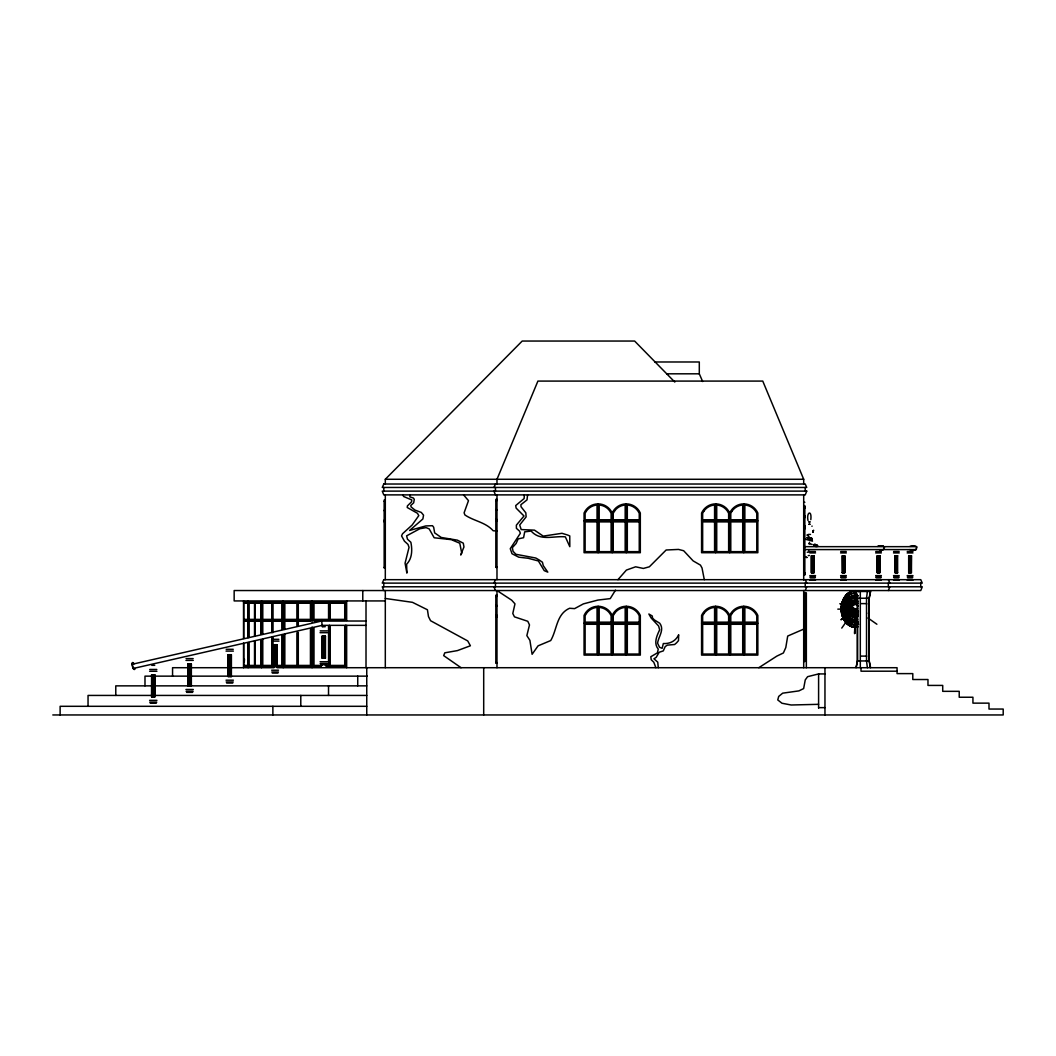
<?xml version="1.0" encoding="UTF-8"?>
<svg xmlns="http://www.w3.org/2000/svg" width="1056" height="1056" viewBox="0 0 1056 1056"><rect width="100%" height="100%" fill="white"/><g stroke="black" fill="none" stroke-linecap="round" stroke-linejoin="round"><path stroke-width="1.5" d="M814.44 546.176L814.427 545.965A1.65 1.043 0 0 1 814.427 545.543L814.466 545.622A1.927 1.214 0 0 0 814.44 546.176A1.967 1.241 0 0 1 815.245 546.348M813.688 544.738L813.74 544.79A1.927 1.412 0 0 0 813.701 545.424A1.967 1.439 0 0 1 814.506 545.622A2.402 1.505 0 0 1 815.074 545.543A1.399 0.884 0 0 0 815.72 545.266L816.908 545.081M813.688 544.751A1.65 1.201 0 0 0 813.701 545.239L813.701 545.424M854.713 633.521L855.043 608.837L857.657 608.824M857.71 603.359A6.455 4.937 -90 0 0 850.978 605.788C845.354 613.84 863.808 621.839 855.373 608.903L840.972 619.766L855.268 608.982L854.608 633.521L855.122 620.308M855.122 620.057L855.149 617.786M855.162 617.536L855.188 615.674M855.188 615.424L855.202 613.866M855.215 613.642L855.294 608.837L839.916 603.662L855.268 608.982L841.764 628.082M810.823 519.631C812.024 509.48 806.216 511.988 807.998 520.529M658.284 667.709L657.756 662.165L653.941 658.772L656.146 657.4L659.182 652.265L663.287 650.905L665.174 646.628L667.3 645.137L674.626 644.503L676.553 642.84L678.48 640.649L678.691 634.748C675.774 641.045 669.953 643.936 663.34 643.54L662.138 648.318L659.538 647.249L657.584 643.236C658.35 636.689 664.778 629.851 659.723 623.238L654.284 619.872L652.516 618.011L652.278 616.004L648.859 614.011L651.169 618.024L658.601 626.01L659.657 629.825C656.872 635.712 653.36 643.236 658.244 649.11L657.4 652.859L650.826 656.726L651.209 659.762L653.796 662.231L655.882 667.709M812.051 526.046L811.958 526.337M524.317 494.881L524.132 498.538L515.698 505.573L516.133 508.108L524 516.001L516.371 525.149L516.41 528.33L519.526 531.115L520.357 533.267L510.259 548.671L512.002 553.714L518.747 557.185L528.145 558.268L538.388 560.96L544.223 570.636L547.8 572.141L543.286 565.646L542.428 562.228L539.22 560.01L535.801 558.03L515.922 554.281L513.084 551.364L512.332 547.655L516.107 543.51L518.14 538.903L523.578 537.702L524.7 531.841L531.155 531.049C540.329 541.517 553.885 535.63 565.343 536.857L569.804 546.691L569.765 535.933L567.626 535.036L561.977 533.306L543.233 536.118L534.494 530.152L521.189 529.571L519.71 524.977L526.112 516.899L525.835 512.86L521.044 506.774L520.885 504.715L527.01 499.91L527.591 494.881M244.279 661.927L244.464 659.129M860.31 667.709L860.31 591.479M858.792 591.307A18.256 13.966 -90 0 0 843.124 599.953C840.22 607.094 840.88 615.688 845.46 621.984M858.515 624.347L854.951 624.848A14.916 11.418 -90 0 1 847.031 620.638C842.675 615.239 842.107 607.438 844.668 601.102A15.932 12.197 -90 0 1 855.188 593.036M846.859 606.118C845.17 612.546 849.908 622.195 857.578 619.938M848.734 606.751L849.446 613.444M851.638 607.741C850.291 611.384 855.043 616.282 857.947 612.427M812.869 532.237L813.569 530.218L812.882 532.237M867.372 591.479L866.527 598.237L866.527 660.95L867.372 667.709M809.477 542.269L809.226 543.748M870.54 591.479L869.101 598.237L869.101 660.95L870.54 667.709L869.246 660.95L869.246 598.237L870.54 591.479L856.086 591.479L857.38 598.237L857.38 660.95L856.086 667.709L857.525 660.95L857.525 598.237L856.086 591.479M858.277 616.176L855.07 608.837M813.041 531.881C813.49 530.27 813.16 531.577 813.292 531.128M841.883 604.415L843.242 600.046A18.084 13.834 -90 0 1 858.766 591.479M843.599 605.009L844.787 601.194M845.302 605.576L846.305 602.316A13.477 10.309 -90 0 1 857.868 595.94M815.14 545.952L814.981 545.846A4.831 3.538 0 0 1 814.48 545.424L814.453 545.464A2.231 1.399 0 0 1 815.1 545.371L816.961 545.53M813.701 544.711L813.714 544.658A2.231 1.624 0 0 1 814.361 544.553L815.126 544.262M805.226 590.542L806.744 586.78M888.32 590.542L889.838 586.78M909.731 549.582L910.8 550.031A14.48 10.243 -90 0 0 915.354 550.018L916.925 547.655L915.618 546.15A15.589 11.022 -90 0 0 911.156 545.978L909.929 546.388M493.931 487.463L495.449 484.018M493.931 583.123L495.449 579.678M615.49 590.146L610.249 598.62L597.947 600.059L583.387 603.887L574.596 608.626L569.606 608.269C556.327 614.077 557.119 629.64 550.717 640.556L538.085 645.836L532.105 654.284L529.901 640.345L526.852 635.606L529.492 624.941L527.802 621.298L514.457 616.849L512.794 613.483L514.972 603.834L511.685 600.191L496.98 590.542L496.98 667.709M815.324 545.464L817.502 546.176L816.13 545.78A1.769 1.122 0 0 0 815.549 545.662A5.518 4.026 0 0 1 815.153 545.464L815.008 545.543M816.644 546.44L817.555 546.401M816.024 546.242L817.634 545.873M617.945 579.678L626.419 570.068L635.633 566.808L643.355 568.445L649.361 566.795L666.138 550.004L678.533 549.424L683.668 550.744L693.145 560.894L700.445 565.118L702.029 567.996L704.299 579.678M857.815 612.269C854.396 616.348 850.106 610.144 852.007 606.553A4.897 3.749 -90 0 1 857.908 605.484M857.868 614.46L855.307 615.437L851.796 613.576M385.308 484.018L385.308 479.279L522.205 341.048L634.63 341.048L674.797 382.061M816.71 545.002L815.43 544.975A1.769 1.294 0 0 0 814.823 544.83L814.836 544.698M815.575 545.2L816.75 545.49M758.802 667.709L776.846 656.119L783.38 652.978L785.796 647.566L787.71 636.042L803.695 629.125M815.826 545.16L815.549 545.662A6.125 4.475 0 0 0 816.143 545.86L817.502 545.741M816.354 546.058L817.674 546.229M814.981 544.368L815.008 544.355A1.399 1.016 0 0 1 814.334 544.685A2.402 1.756 0 0 0 813.74 544.79L813.714 544.988M877.496 546.388L878.724 545.965A15.589 11.022 -90 0 1 883.186 546.15L884.492 547.655L882.908 550.031A14.48 10.243 -90 0 1 880.057 550.361M824.96 673.926L818.598 673.926L807.602 676.685L805.253 679.919L803.642 688.578L798.904 690.888L782.681 693.172L778.708 696.419L777.757 699.917L781.968 703.243L791.168 704.999L818.598 704.326M134.904 668.936A10.903 1.874 77.1 0 1 133.333 668.461A5.702 0.977 77.1 0 1 132.29 664.25L321.658 621.02L366.01 621.02M133.333 668.461L322.186 625.35L366.01 625.35M808.262 555.628L809.345 555.416M857.023 617.258L853.618 617.285L850.661 615.094M857.063 617.496C850.027 619.357 847.242 609.866 849.394 604.613A8.831 6.758 -90 0 1 856.97 600.428M857.525 619.687C848.694 621.971 844.721 610.078 847.717 603.359A11.365 8.699 -90 0 1 857.459 597.973M858.013 621.971L852.667 622.024M858.053 622.156C853.116 623.977 848.324 620.136 846.384 615.793M858.475 624.175L854.951 624.677A14.758 11.286 -90 0 1 847.123 620.519L844.866 616.955L843.216 609.088M857.749 626.63L854.911 626.987A16.949 12.962 -90 0 1 845.922 622.208M857.776 626.802L854.911 627.158A17.107 13.094 -90 0 1 845.83 622.34L843.348 618.13L841.434 609.101M817.37 545.767L816.156 545.728L817.278 545.622M816.552 544.83L815.338 544.843M857.71 608.956L837.817 609.14M654.799 361.984L699.296 361.984L699.296 373.811L702.662 381.533M666.732 373.811L699.296 373.811M385.308 479.279L803.695 479.279L803.695 484.018M496.98 499.382L495.832 499.382L495.832 567.402L496.98 567.402M385.308 500.029L384.16 500.029L384.16 568.036L385.308 568.036M495.832 500.623L496.98 500.623M384.16 501.27L385.308 501.27M803.695 502.313L804.844 502.313M803.695 505.6L804.844 505.6L804.844 575.045L803.695 575.045M803.695 506.84L804.844 506.84M803.695 507.025L804.844 507.025M803.695 508.266L804.844 508.266M495.832 509.626L496.98 509.626M495.832 510.074L496.98 510.074M384.16 510.272L385.308 510.272M384.16 510.721L385.308 510.721M803.695 515.843L804.844 515.843M803.695 516.292L804.844 516.292M803.695 517.268L804.844 517.268M803.695 517.717L804.844 517.717M495.832 519.46L496.98 519.46M384.16 520.106L385.308 520.106M495.832 520.621L496.98 520.621M584.06 520.832L640.319 520.832M701.58 520.832L757.838 520.832M384.16 521.255L385.308 521.255M808.949 521.783L810.031 521.783M808.988 522.126L809.846 522.126M803.695 525.677L804.844 525.677M803.695 526.825L804.844 526.825M803.695 527.102L804.844 527.102M803.695 527.472L804.844 527.512M803.695 528.251L804.844 528.251M803.695 528.937L804.844 528.937M808.289 534.428L810.48 534.428M808.078 538.85L811.721 538.85L807.206 537.636M803.695 546.665L916.806 546.665M803.695 549.582L916.41 549.582M809.926 551.522L815.43 551.522M840.708 551.522L846.226 551.522M875.754 551.522L881.272 551.522M893.614 551.522L899.131 551.522M907.262 551.522L912.872 551.522M809.82 552.922L815.536 552.922M840.602 552.922L846.331 552.922M875.648 552.922L881.377 552.922M893.508 552.922L899.237 552.922M907.157 552.922L912.978 552.922M897.719 555.746L895.026 555.746L895.026 572.748L897.719 572.774M495.832 566.755L496.98 566.729M384.16 567.362L385.308 567.362M803.695 572.933L804.844 572.933M842.12 572.748L844.813 572.748L844.813 555.773L842.12 555.746L842.305 572.748M803.695 572.972L804.844 572.972M803.695 573.606L804.844 573.606M803.695 574.398L804.844 574.398M809.82 575.612L815.536 575.612M840.602 575.612L846.331 575.612M875.648 575.612L881.377 575.612M893.508 575.612L899.237 575.612M907.157 575.612L912.978 575.612M809.926 577.012L815.43 577.012M840.708 577.012L846.226 577.012M875.754 577.012L881.272 577.012M893.614 577.012L899.131 577.012M907.262 577.012L912.872 577.012M810.322 577.856L815.034 577.856M841.117 577.856L845.816 577.856M876.163 577.856L880.862 577.856M894.023 577.856L898.735 577.856M907.658 577.856L912.463 577.856M809.846 580.246L815.496 580.246M840.642 580.246L846.292 580.246M875.688 580.246L881.338 580.246M893.548 580.246L899.197 580.246M907.196 580.246L912.938 580.246M803.695 592.799L806.348 592.799L806.348 667.709M803.695 593.525L804.844 593.525L804.844 661.531L803.695 661.531M803.695 594.766L804.844 594.766M496.98 595.188L495.832 595.188L495.832 663.208L496.98 663.208M803.695 595.492L806.348 595.492M495.832 596.442L496.98 596.442M869.246 598.237L857.38 598.237A11.114 8.501 -90 0 0 847.889 603.491M385.308 600.93L234.155 600.93L234.155 590.542L920.753 590.542L922.284 586.78L382.259 586.78L383.79 590.542M243.566 602.29L247.962 602.29L247.856 637.613M243.817 603.227L247.856 603.227M803.695 603.451L806.348 603.451M860.812 603.61L866.527 603.61M868.441 603.61L869.246 603.61M803.695 603.768L804.844 603.768M803.695 604.217L804.844 604.217M495.832 605.444L496.98 605.444M495.832 605.893L496.98 605.893M803.695 613.602L804.844 613.602M803.695 614.011L806.348 614.011M803.695 614.75L804.844 614.75M495.832 615.265L496.98 615.265M495.832 616.427L496.98 616.427M495.832 617.1L496.98 617.06M243.817 619.384L247.856 619.384M243.712 620.321L247.962 620.321M248.556 620.321L261.109 620.321M262.271 620.321L282.52 620.321M284.17 620.321L311.111 620.321L311.111 602.29L284.17 602.29L284.17 628.544M243.817 621.258L247.856 621.258M310.451 621.258L298.294 621.258L298.294 626.168M313.988 621.258L318.846 621.258M584.06 623.225L640.319 623.225M701.58 623.225L757.838 623.225M876.889 624.241L867.979 618.011M322.252 626.723L325.208 626.723M320.192 630.881L327.268 630.881M320.06 632.676L327.4 632.676M322.001 636.293L325.459 636.293M271.801 639.316L278.863 639.316M271.669 641.111L279.008 641.111M273.61 644.728L277.055 644.728M226.169 649.295L233.231 649.295M226.037 651.09L233.376 651.09M860.812 656.106L866.527 656.106M868.441 656.106L869.246 656.106M325.459 658.139L322.001 658.099L322.001 636.332L325.459 636.332L325.459 658.099M186.094 658.588L193.156 658.588M185.962 660.383L193.288 660.383M803.695 660.884L804.844 660.858M857.38 660.95L869.246 660.95M320.06 661.769L327.4 661.769M495.832 662.561L496.98 662.534M320.192 663.564L327.268 663.564M187.902 664.013L191.347 664.013M320.72 664.66L326.753 664.66M151.8 665.32L154.744 665.32M243.817 665.425L247.856 665.425M322.08 665.425L313.988 665.425L313.988 627.805M325.327 665.425L328.561 665.425L328.561 626.168M243.566 666.362L247.962 666.362L247.962 643.342M276.725 666.362L282.52 666.362L282.52 635.118M321.275 666.362L313.196 666.362L313.196 628.544M326.119 666.362L345.523 666.362L345.523 625.258M273.61 666.574L277.055 666.574L277.055 644.767M187.81 667.709L172.564 667.709L172.564 676.144M191.044 667.709L227.885 667.709M231.079 667.709L273.94 667.709M277.028 667.709L897.059 667.709L897.059 673.609L912.793 673.609L912.793 679.523L927.973 679.523L927.973 685.423L942.718 685.423L942.718 691.337L959.218 691.337L959.218 697.237L972.932 697.237L972.932 703.138L988.997 703.138L988.997 709.051L1003.2 709.051L1003.2 714.952L52.8 714.952M149.741 669.464L156.803 669.464M271.669 670.204L278.507 670.204M149.609 671.26L156.948 671.26M897.059 671.194L861.01 671.194L861.01 667.709M271.801 671.999L278.401 671.999M272.316 673.081L277.952 673.081M151.549 674.89L154.994 674.916L154.942 696.696M152.143 676.144L144.989 676.144L144.989 685.859M155.377 676.144L227.885 676.144M231.079 676.144L367.29 676.144M231.422 676.513L227.977 676.513L228.03 654.733L231.422 654.707L231.37 676.513M226.037 680.183L233.376 680.183M226.169 681.965L233.231 681.965M226.684 683.06L232.716 683.06M152.143 685.859L115.777 685.859L115.777 695.429M155.126 685.859L366.749 685.859M185.962 689.476L193.288 689.476M186.094 691.271L193.156 691.271M186.608 692.366L192.641 692.366M366.749 695.429L88.044 695.429L88.044 706.306M151.549 696.736L154.994 696.736M149.609 700.352L156.948 700.352M149.741 702.148L156.803 702.148M150.256 703.243L156.288 703.243M366.749 706.306L60.126 706.306L60.126 714.952M818.598 707.639L824.96 707.639M816.248 545.728L815.232 545.318M816.763 545.741L815.509 545.411M496.98 531.01L493.178 530.759C485.668 522.192 473.92 521.123 464.878 514.919L464.112 512.794L468.494 500.65L463.558 494.881M808.949 524.317L810.163 524.225L808.79 524.304M808.936 543.761L809.78 543.853M385.308 598.462L412.46 602.329L427.429 609.761L428.472 616.559L430.571 620.717L467.729 640.939L470.395 645.77L457.433 650.602L444.787 652.819L443.678 655.631L461.063 667.709M816.512 545.015L815.404 544.962L816.763 545.384M810.572 543.998L812.117 544.408M806.89 537.86L811.879 539.207M805.385 539.233L812.5 541.134L807.246 534.679L807.246 535.603M806.982 557.528L804.302 556.789M815.971 546.031L816.961 546.374M804.157 556.34L806.903 557.489M815.166 546.19L815.206 546.203A4.831 3.036 0 0 0 815.707 546.493L815.839 546.48M807.233 552.235L808.79 552.13L808.87 550.783M855.043 608.982L858.422 611.173M850.106 620.862L846.252 615.899L844.958 609.074M815.351 545.992L815.311 546.216A2.033 1.28 0 0 0 814.427 545.965M855.149 608.903L857.947 615.133M888.32 579.678L889.838 583.123M805.226 579.678L806.744 583.123M803.695 479.279L762.762 381.084L537.913 381.084L496.98 479.279L496.98 484.018M402.943 494.881L403.603 496.492L411.761 499.924L411.602 501.785L407.405 505.903L407.246 507.514L417.41 513.256L418.796 515.605L412.17 524.99L402.521 533.768L401.557 535.92L404.474 541.213L407.986 544.394L409.042 547.351L405.068 563.191L406.89 573.104L406.626 564.208C412.262 558.518 412.394 549.714 410.863 542.282L407.484 539.207L406.639 535.841L419.813 528.739L426.109 527.63L429.172 528.884L434.174 537.768L451.348 539.656L459.769 543.233L461.762 553.212L460.693 555.007L463.954 546.968L463.28 543.154L457.367 540.157L441.25 537.464L434.65 532.884L433.673 527.248L432.485 525.703L425.792 525.928L409.583 530.468L422.875 518.971L423.548 515.17L421.304 512.437L414.982 510.101L411.088 506.92L410.784 505.454L413.662 502.814L414.269 499.369L413.45 498.062L409.886 496.874L409.834 494.881M493.931 491.119L495.449 494.881M493.931 586.78L495.449 590.542M850.846 612.374L850.146 609.022L850.806 605.669A6.706 5.135 -90 0 1 857.802 603.148M845.196 612.612L844.813 609.074L846.186 602.224A13.662 10.454 -90 0 1 857.908 595.756M814.453 545.82L814.466 545.622A5.016 3.67 0 0 0 815.008 546.084M920.753 583.123L920.753 586.78M911.368 555.773L911.183 572.748L910.972 555.773M910.364 555.773L910.364 572.748M910.021 555.773L910.021 572.748M909.348 555.773L909.348 572.748M909.058 555.773L909.058 572.748M908.846 555.773L908.846 572.748M897.547 555.773L897.547 572.748M897.323 555.773L897.323 572.748M896.729 555.773L896.729 572.748M896.372 555.773L896.372 572.748M895.699 555.773L895.699 572.748M895.422 555.773L895.422 572.748M895.211 555.773L895.211 572.748M888.32 583.123L888.32 586.78M879.674 555.773L879.674 572.748M879.463 555.773L879.463 572.748M879.186 555.773L879.186 572.748M878.869 555.773L878.869 572.748M878.513 555.773L878.513 572.748M877.84 555.773L877.84 572.748M877.562 555.773L877.562 572.748M877.351 555.773L877.351 572.748M844.628 555.773L844.628 572.748M844.417 555.773L844.417 572.748M843.81 555.773L843.81 572.748M843.467 555.773L843.467 572.748M842.794 555.773L842.794 572.748M842.516 555.773L842.516 572.748M824.96 667.709L824.96 714.952M818.598 673.926L818.598 708.088M813.846 555.773L813.846 572.748M813.635 555.773L813.635 572.748M813.028 555.773L813.028 572.748M812.671 555.773L812.671 572.748M811.998 555.773L811.998 572.748M811.721 555.773L811.721 572.748M811.51 555.773L811.51 572.748M805.226 487.463L805.226 491.119M805.226 583.123L805.226 586.78M803.695 494.881L803.695 579.955M803.695 590.542L803.695 667.709M743.78 503.884L743.78 552.71M743.78 606.276L743.78 655.103M729.709 513.031A15.391 15.391 0 0 0 701.58 513.031L701.58 552.71L757.838 552.71L757.838 513.031A15.391 15.391 0 0 0 729.709 513.031L729.709 552.71M729.709 615.424A15.391 15.391 0 0 0 701.58 615.424L701.58 655.103L757.838 655.103L757.838 615.424A15.391 15.391 0 0 0 729.709 615.424L729.709 655.103M715.651 503.884L715.651 552.71M715.651 606.276L715.651 655.103M626.248 503.884L626.248 552.71M626.248 606.276L626.248 655.103M612.19 513.031A15.391 15.391 0 0 0 584.06 513.031L584.06 552.71L640.319 552.71L640.319 513.031A15.391 15.391 0 0 0 612.19 513.031L612.19 552.71M612.19 615.424A15.391 15.391 0 0 0 584.06 615.424L584.06 655.103L640.319 655.103L640.319 615.424A15.391 15.391 0 0 0 612.19 615.424L612.19 655.103M598.118 503.884L598.118 552.71M598.118 606.276L598.118 655.103M496.98 494.881L496.98 579.678M495.449 487.463L495.449 491.119M495.449 583.123L495.449 586.78M483.701 667.709L483.701 714.952M385.308 494.881L385.308 579.678M385.308 590.542L385.308 667.709M383.79 487.463L383.79 491.119M383.79 583.123L383.79 586.78M366.749 667.709L366.749 714.952M366.01 600.93L366.01 667.709M362.776 590.542L362.776 600.93M357.733 676.144L357.733 685.859M346.658 600.93L346.658 620.479M346.658 625.363L346.658 667.709M344.731 626.168L344.731 665.425L330.145 665.425L330.145 626.168M329.353 602.29L329.353 620.321M329.353 625.258L329.353 666.362M328.522 685.859L328.522 695.429M325.222 636.332L325.222 658.099M324.958 636.332L324.958 658.099M324.588 636.332L324.588 658.099M323.73 636.332L323.73 658.099M323.281 636.332L323.281 658.099M322.516 636.332L322.516 658.099M322.238 636.332L322.238 658.099M312.061 600.93L312.061 622.103M312.061 627L312.061 667.709M311.111 628.544L311.111 666.362L284.17 666.362L284.17 635.118M310.451 629.442L310.451 665.425L298.294 665.425L298.294 632.716M300.788 695.429L300.788 706.306M297.647 602.29L297.647 625.258M297.647 631.831L297.647 666.362M296.987 626.168L296.987 621.258L284.83 621.258L284.83 629.442M296.987 632.716L296.987 665.425L284.83 665.425L284.83 634.352M283.219 600.93L283.219 628.624M283.219 635.131L283.219 667.709M282.52 628.544L282.52 602.29L262.271 602.29L262.271 633.481M282.018 629.442L282.018 621.258L272.884 621.258L272.884 632.716M282.018 635.976L282.018 665.425L272.884 665.425L272.884 637.613M276.83 644.767L276.83 666.534M276.553 644.767L276.553 666.534M276.197 644.767L276.197 666.534M275.339 644.767L275.339 666.534M274.89 644.767L274.89 666.534M274.111 644.767L274.111 666.534M273.834 644.767L273.834 666.534M273.61 644.767L273.662 666.534M272.87 706.306L272.87 714.952M272.395 602.29L272.395 631.831M272.395 636.768L272.395 666.362L262.271 666.362L262.271 640.055M271.894 632.716L271.894 621.258L262.759 621.258L262.759 634.352M271.894 637.613L271.894 665.425L262.759 665.425L262.759 639.25M261.558 600.93L261.558 633.508M261.558 640.028L261.558 667.709M261.109 633.481L261.109 602.29L248.556 602.29L248.556 636.768M261.109 640.055L261.109 666.362L248.556 666.362L248.556 643.342M260.806 634.352L260.806 621.258L255.143 621.258L255.143 635.976M260.806 640.886L260.806 665.425L255.143 665.425L255.143 640.886M254.839 602.29L254.839 635.118M254.839 641.692L254.839 666.362M254.522 635.976L254.522 621.258L248.86 621.258L248.86 637.613M254.522 640.886L254.522 665.425L248.86 665.425L248.86 642.523M248.12 600.93L248.12 636.768M248.12 643.276L248.12 667.709M243.712 602.29L243.712 638.405M243.712 643.342L243.712 666.362M243.566 600.93L243.566 638.431M243.566 643.355L243.566 667.709M231.198 654.733L231.198 676.513M230.921 654.733L230.921 676.513M230.564 654.733L230.564 676.513M229.706 654.733L229.706 676.513M229.258 654.733L229.258 676.513M228.479 654.733L228.479 676.513M228.215 654.733L228.215 676.513M191.294 664.039L191.123 685.819M190.846 664.039L190.846 685.819M190.489 664.039L190.489 685.819M189.618 664.039L189.618 685.819L191.347 685.819L191.347 664.039L187.902 664.039L187.955 685.819L189.182 685.819L189.182 664.039M188.404 664.039L188.404 685.819M188.126 664.039L188.126 685.819M154.77 674.916L154.77 696.696M154.493 674.916L154.493 696.696M154.136 674.916L154.136 696.696M153.278 674.916L153.278 696.696M152.83 674.916L152.83 696.696M152.407 674.916L152.407 696.696M152.051 674.916L152.051 696.696M151.774 674.916L151.774 696.696M151.602 674.916L151.549 696.696M878.724 545.978A15.589 11.022 90 0 1 883.186 546.15M322.384 620.268A11.735 1.016 83.6 0 0 321.658 621.007L322.186 625.35A10.93 0.95 83.6 0 0 322.753 626.525M132.29 664.25A11.708 2.02 77.1 0 1 133.954 663.656M133.874 663.749A11.708 2.046 77.3 0 0 131.947 663.973A5.702 1.003 77.3 0 0 132.99 668.171A10.903 1.914 77.3 0 0 134.653 668.342M857.419 619.938A11.365 8.699 -90 0 1 846.41 609.061A11.365 8.699 -90 0 1 857.3 597.973M868.573 604.124A18.256 13.966 -90 0 1 868.626 613.576M857.63 626.934A18.256 13.966 -90 0 1 841.157 608.309A18.256 13.966 -90 0 1 858.634 591.307M868.732 604.124A18.256 13.966 -90 0 1 868.784 613.576M857.789 612.427A4.897 3.749 -90 0 1 852.482 612.467A4.897 3.749 -90 0 1 852.443 605.537A4.897 3.749 -90 0 1 857.749 605.484M858.224 611.292A4.673 3.577 -90 0 1 852.826 612.586A4.673 3.577 -90 0 1 852.799 605.418A4.673 3.577 -90 0 1 858.198 606.606M857.71 614.764A6.706 5.135 -90 0 1 849.974 609.022A6.706 5.135 -90 0 1 857.644 603.148M868.718 605.708A18.084 13.834 -90 0 1 868.494 613.536M857.617 626.762A18.084 13.834 -90 0 1 841.289 608.322A18.084 13.834 -90 0 1 858.594 591.479M857.366 619.687A11.114 8.501 -90 0 1 846.608 609.061A11.114 8.501 -90 0 1 857.261 598.224M856.904 617.496A8.831 6.758 -90 0 1 848.351 609.035A8.831 6.758 -90 0 1 856.812 600.428M857.894 622.156A13.662 10.454 -90 0 1 844.655 609.074A13.662 10.454 -90 0 1 857.749 595.756M857.855 621.971A13.477 10.309 -90 0 1 844.8 609.074A13.477 10.309 -90 0 1 857.71 595.94M857.617 614.552A6.455 4.937 -90 0 1 850.172 609.022A6.455 4.937 -90 0 1 857.551 603.359M858.356 624.347A15.932 12.197 -90 0 1 843.031 611.173A15.932 12.197 -90 0 1 855.03 593.036M856.852 617.258A8.593 6.574 -90 0 1 848.588 607.913A8.593 6.574 -90 0 1 858.356 601.511M868.613 604.177A18.084 13.834 -90 0 1 868.652 613.536M852.166 606.672A4.673 3.577 -90 0 1 857.789 605.642M849.565 604.732A8.593 6.574 -90 0 1 856.931 600.666M816.79 546.467A6.125 3.854 0 0 1 816.367 546.335A5.518 3.472 0 0 1 815.892 546.163M815.681 545.873A5.425 3.96 0 0 1 815.206 545.648M816.222 546.071A5.953 4.343 0 0 1 815.694 545.886M813.701 545.239A2.033 1.492 0 0 1 814.48 545.424M806.744 491.119L805.226 494.881L383.79 494.881L382.259 491.119L806.744 491.119M383.79 484.018L382.259 487.463L806.744 487.463L805.226 484.018L383.79 484.018M383.79 579.678L382.259 583.123L922.284 583.123L920.753 579.678L383.79 579.678M586.384 511.078L585.116 513.322L585.116 519.763L597.049 519.763L597.049 505.058L595.386 505.23A14.309 14.309 0 0 0 586.384 511.078M614.513 511.078L613.246 513.322L613.246 519.763L625.178 519.763L625.178 505.058L623.515 505.23A14.309 14.309 0 0 0 614.513 511.078M586.384 613.47L585.116 615.714L585.116 622.156L597.049 622.156L597.049 607.451L595.386 607.622A14.309 14.309 0 0 0 586.384 613.47M614.513 613.47L613.246 615.714L613.246 622.156L625.178 622.156L625.178 607.451L623.515 607.622A14.309 14.309 0 0 0 614.513 613.47M703.916 511.078L702.649 513.322L702.649 519.763L714.582 519.763L714.582 505.058L712.919 505.23A14.309 14.309 0 0 0 703.916 511.078M732.046 511.078L730.778 513.322L730.778 519.763L742.711 519.763L742.711 505.058L741.048 505.23A14.309 14.309 0 0 0 732.046 511.078M703.916 613.47L702.649 615.714L702.649 622.156L714.582 622.156L714.582 607.451L712.919 607.622A14.309 14.309 0 0 0 703.916 613.47M732.046 613.47L730.778 615.714L730.778 622.156L742.711 622.156L742.711 607.451L741.048 607.622A14.309 14.309 0 0 0 732.046 613.47M811.444 537.847L811.721 539.92L811.444 537.847M611.12 519.763L599.188 519.763L599.188 505.058L600.851 505.23A14.309 14.309 0 0 1 609.853 511.078L611.12 513.322L611.12 519.763M639.25 519.763L627.317 519.763L627.317 505.058L628.98 505.23A14.309 14.309 0 0 1 637.982 511.078L639.25 513.322L639.25 519.763M728.64 519.763L716.72 519.763L716.72 505.058L718.384 505.23A14.309 14.309 0 0 1 727.386 511.078L728.64 513.322L728.64 519.763M756.782 519.763L744.85 519.763L744.85 505.058L746.513 505.23A14.309 14.309 0 0 1 755.515 511.078L756.782 513.322L756.782 519.763M496.98 521.255L495.832 521.255L496.98 521.294M385.308 521.902L384.16 521.902L385.308 521.928M597.049 521.888L585.116 521.888L585.116 551.654L597.049 551.654L597.049 521.888M611.12 521.888L599.188 521.888L599.188 551.654L611.12 551.654L611.12 521.888M625.178 521.888L613.246 521.888L613.246 551.654L625.178 551.654L625.178 521.888M639.25 521.888L627.317 521.888L627.317 551.654L639.25 551.654L639.25 521.888M714.582 521.888L702.649 521.888L702.649 551.654L714.582 551.654L714.582 521.888M728.64 521.888L716.72 521.888L716.72 551.654L728.64 551.654L728.64 521.888M742.711 521.888L730.778 521.888L730.778 551.654L742.711 551.654L742.711 521.888M756.782 521.888L744.85 521.888L744.85 551.654L756.782 551.654L756.782 521.888M814.018 555.773L811.325 555.746L811.325 572.748L814.018 572.774L814.018 555.773M879.859 555.746L877.166 555.773L877.166 572.748L879.859 572.774L879.82 555.773M911.46 555.746L908.675 555.746L908.675 572.748L911.46 572.774L911.46 555.773M345.523 602.29L313.196 602.29L313.196 620.321L345.523 620.321L345.523 602.29M254.522 603.227L248.86 603.227L248.86 619.384L254.522 619.384L254.522 603.227M260.806 603.227L255.143 603.227L255.143 619.384L260.806 619.384L260.806 603.227M271.894 603.227L262.759 603.227L262.759 619.384L271.894 619.384L271.894 603.227M282.018 603.227L272.884 603.227L272.884 619.384L282.018 619.384L282.018 603.227M296.987 603.227L284.83 603.227L284.83 619.384L296.987 619.384L296.987 603.227M310.451 603.227L298.294 603.227L298.294 619.384L310.451 619.384L310.451 603.227M328.561 603.227L313.988 603.227L313.988 619.384L328.561 619.384L328.561 603.227M344.731 603.227L330.145 603.227L330.145 619.384L344.731 619.384L344.731 603.227M804.844 615.384L803.695 615.384L804.844 615.424M611.12 622.156L599.188 622.156L599.188 607.451L600.851 607.622A14.309 14.309 0 0 1 609.853 613.47L611.12 615.714L611.12 622.156M639.25 622.156L627.317 622.156L627.317 607.451L628.98 607.622A14.309 14.309 0 0 1 637.982 613.47L639.25 615.714L639.25 622.156M728.64 622.156L716.72 622.156L716.72 607.451L718.384 607.622A14.309 14.309 0 0 1 727.386 613.47L728.64 615.714L728.64 622.156M756.782 622.156L744.85 622.156L744.85 607.451L746.513 607.622A14.309 14.309 0 0 1 755.515 613.47L756.782 615.714L756.782 622.156M597.049 624.281L585.116 624.281L585.116 654.047L597.049 654.047L597.049 624.281M611.12 624.281L599.188 624.281L599.188 654.047L611.12 654.047L611.12 624.281M625.178 624.281L613.246 624.281L613.246 654.047L625.178 654.047L625.178 624.281M639.25 624.281L627.317 624.281L627.317 654.047L639.25 654.047L639.25 624.281M714.582 624.281L702.649 624.281L702.649 654.047L714.582 654.047L714.582 624.281M728.64 624.281L716.72 624.281L716.72 654.047L728.64 654.047L728.64 624.281M742.711 624.281L730.778 624.281L730.778 654.047L742.711 654.047L742.711 624.281M756.782 624.281L744.85 624.281L744.85 654.047L756.782 654.047L756.782 624.281"/></g></svg>
